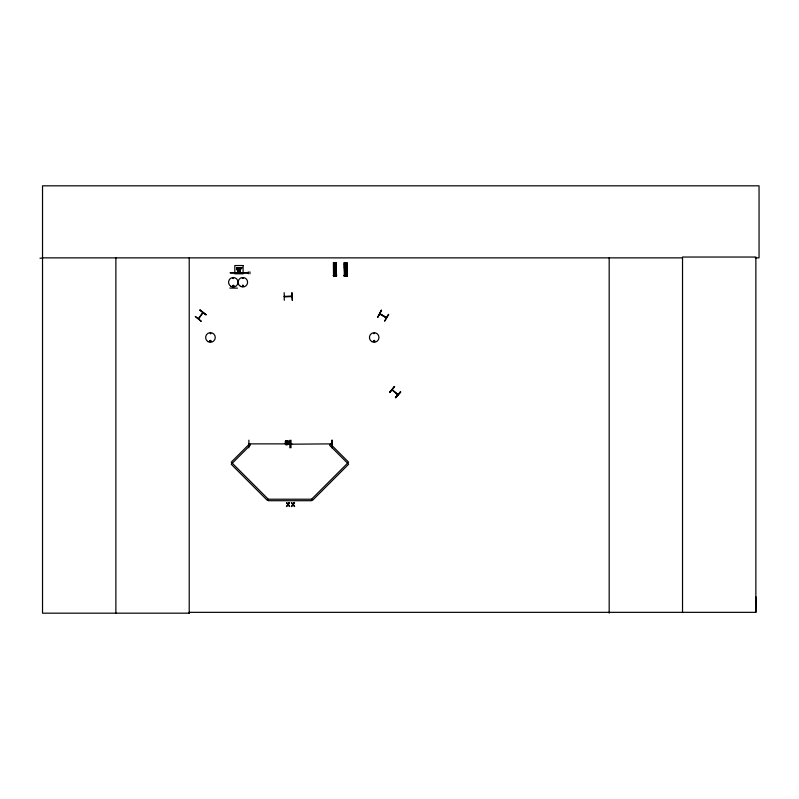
<?xml version="1.0" encoding="UTF-8"?>
<svg xmlns="http://www.w3.org/2000/svg" width="799" height="799" viewBox="0 0 799 799"><rect width="100%" height="100%" fill="white"/><g stroke="black" fill="none" stroke-linecap="round" stroke-linejoin="round"><path stroke-width="1.2" d="M755.315 257.867L759.05 257.867L759.05 185.827L42.527 185.827L42.527 613.173L189.323 613.173L189.223 612.334L755.864 612.334L755.974 596.883M397.213 394.227L398.032 394.586M209.718 341.033C211.635 338.796 210.856 343.24 209.787 341.213M209.937 341.033C211.645 339.415 210.147 342.991 210.127 340.714M210.856 333.612L210.157 333.203L210.646 333.832M232.909 278.182L233.608 278.581L233.038 278.022M232.809 285.682L233.678 286.182L233.078 285.423M242.437 278.282L243.256 278.182L242.487 278.382M243.565 286.012C242.287 283.355 241.897 287.84 243.445 286.162M373.782 333.503L374.601 333.403L373.832 333.602M373.493 340.843C374.701 343.73 375.28 338.566 373.513 341.043M374.701 341.173C373.822 339.156 373.493 342.771 374.661 341.043M240 270.182L238.302 270.182L237.712 271.66L236.554 267.845L241.747 267.845L238.242 271.66L236.554 267.845L237.862 270.471M286.871 443.954L286.941 442.476L288.149 443.495L288.389 442.157L286.641 441.348L285.772 442.386L286.242 443.655L288.149 443.495M287.151 442.406L287.35 441.278M203.016 312.828L198.651 318.811M289.787 444.184L288.988 444.184L289.657 444.184M331.915 444.144L331.146 444.144M284.284 296.329L291.895 296.289L284.254 296.759M377.797 317.013L381.612 310.402M384.599 320.938L388.414 314.327M384.838 321.078L388.684 314.486M198.382 318.611L202.746 312.569M233.797 286.302C233.478 282.946 231.97 288.369 233.977 285.642M243.216 286.182C243.355 284.114 241.588 286.741 243.086 286.212M239.151 270.282L239.68 269.752L239.151 269.223L241.747 267.845L238.242 271.66L240 271.35L240 267.845M249.668 444.164L248.948 444.184M291.026 443.874L291.875 443.874L291.056 444.184M291.835 296.599L284.384 296.619M286.242 443.655L287.32 442.656L288.449 442.856M287.25 442.456L287.98 441.577M389.602 392.429L394.656 386.706M395.705 397.802L400.469 391.82M400.778 392.099L395.415 397.552M237.712 271.66L241.747 267.845M379.665 313.937L386.317 317.772L379.705 313.857M392.299 389.532L392.689 390.312M285.832 443.085L286.911 442.696M287.31 442.546L288.389 442.157M333.612 264.01L336.159 263.99M344.219 264.01L346.766 263.99M333.622 264.948L336.169 264.918M344.229 264.948L346.776 264.918M333.632 266.347L336.179 266.317M344.239 266.347L346.786 266.317M333.642 267.595L336.189 267.565M344.249 267.595L346.796 267.565M333.662 268.993L336.209 268.963M344.269 268.993L346.816 268.963M333.732 274.996L336.279 274.966M344.329 274.996L346.876 274.966M333.303 275.395L336.699 275.355L333.313 275.505M343.91 275.395L347.305 275.355L343.92 275.505M344.149 276.414L347.096 276.364L346.886 262.571L343.999 262.621L344.489 276.404M248.898 440.189L248.839 447.83M291.006 440.189L291.006 447.83M331.895 440.189L332.044 447.83M249.697 443.874L248.928 443.874L289.807 443.874L289.118 444.184M289.647 443.795L289.038 444.144M291.186 444.184L331.915 443.874M331.146 443.884L331.835 443.805M289.837 447.83L289.837 440.189M39.95 258.167L42.527 258.157M42.527 257.867L682.526 257.867M238.841 267.955L239.46 267.955M238.302 268.274L240 268.274M240 269.433L238.302 269.433L238.302 267.845M238.302 271.35L240 271.35M237.822 272.509L240.789 272.509M248.259 272.589L240.109 272.938M230.242 272.729L240.789 272.729M230.242 272.938L248.259 273.018M237.403 288.139L229.812 288.059M284.284 300.284L284.174 292.644M292.344 300.284L291.915 292.644L292.304 300.284M285.772 442.386L286.901 442.586M397.682 394.736L392.099 389.722L397.932 394.446M379.934 313.687L386.406 317.423M199.91 310.242L206.052 314.776M286.072 441.747L286.941 442.476M392.049 389.782L397.812 394.866M286.641 441.348L287.031 442.416M287.181 442.826L287.57 443.894M346.746 262.571L346.896 276.364M346.606 262.581L346.696 276.374M346.446 262.581L346.536 276.374M346.277 262.581L346.396 276.374M346.067 262.581L346.197 276.374M346.007 276.374L345.238 276.384M344.898 262.611L345.038 276.404M344.719 262.611L344.988 276.404M344.669 262.611L344.709 276.404M344.509 262.611L344.539 276.404M336.289 276.364L336.139 262.571L333.393 262.621L333.543 276.414L336.489 276.364L336.279 262.571L335.44 262.581L335.59 276.374M335.95 262.581L336.089 276.374M335.84 262.581L335.979 276.374M335.67 262.581L335.79 276.374M334.232 262.611L334.431 276.404M334.112 262.611L334.242 276.404M333.952 262.611L334.042 276.404M333.782 262.611L333.942 276.404M333.592 262.611L333.722 276.404M332.284 440.189L332.324 447.83M755.864 612.334L755.864 257.038L682.526 257.038L682.526 612.334M609.178 257.867L609.178 613.173M249.957 271.85L249.957 273.757M248.259 271.85L248.259 273.757M189.213 257.867L189.213 613.173M115.875 257.867L115.875 613.173M334.382 268.134C335.091 270.292 336.039 266.596 334.382 268.134M344.978 268.134C345.697 270.292 346.646 266.596 344.978 268.134M381.343 310.242L377.887 317.063L381.343 310.242M289.078 502.561L288.099 504.149L286.521 502.561L287.77 504.578L286.481 506.596L288.069 504.988L289.667 506.596L288.399 504.549L289.657 502.561L289.078 502.561M294.032 502.561L293.053 504.149L291.475 502.561L292.724 504.578L291.445 506.596L293.023 504.988L294.621 506.596L293.353 504.549L294.611 502.561L294.032 502.561M195.356 316.504L201.288 321.338L195.346 316.524M200.09 309.992L206.022 314.816L200.07 310.012M394.416 386.486L389.682 392.499L394.416 386.486M400.509 391.86L395.455 397.582L400.549 391.89M249.238 444.174L231.241 462.172L268.284 499.215L311.56 499.215L348.604 462.172L330.606 444.174L329.558 445.223L348.604 464.269L312.609 500.264L311.56 499.215L311.56 500.703L268.284 500.703L268.284 499.215L267.236 500.264L231.241 464.269L250.287 445.223L249.238 444.174M285.483 440.858C283.295 450.696 295.49 439.43 285.483 440.858M243.096 265.528L234.826 265.528L234.826 273.797L243.096 273.797L243.096 265.528M240.479 286.362A4.754 4.754 0 0 0 247.61 282.247A4.754 4.754 0 0 0 240.479 278.132A4.754 4.754 0 0 0 240.479 286.362M230.931 286.362A4.754 4.754 0 0 0 238.062 282.247A4.754 4.754 0 0 0 230.931 278.132A4.754 4.754 0 0 0 230.931 286.362M208.04 341.642A4.834 4.834 0 0 0 215.281 337.468A4.834 4.834 0 0 0 208.04 333.283A4.834 4.834 0 0 0 208.04 341.642M371.815 341.602A4.774 4.774 0 0 0 378.976 337.468A4.774 4.774 0 0 0 371.815 333.333A4.774 4.774 0 0 0 371.815 341.602"/></g></svg>
